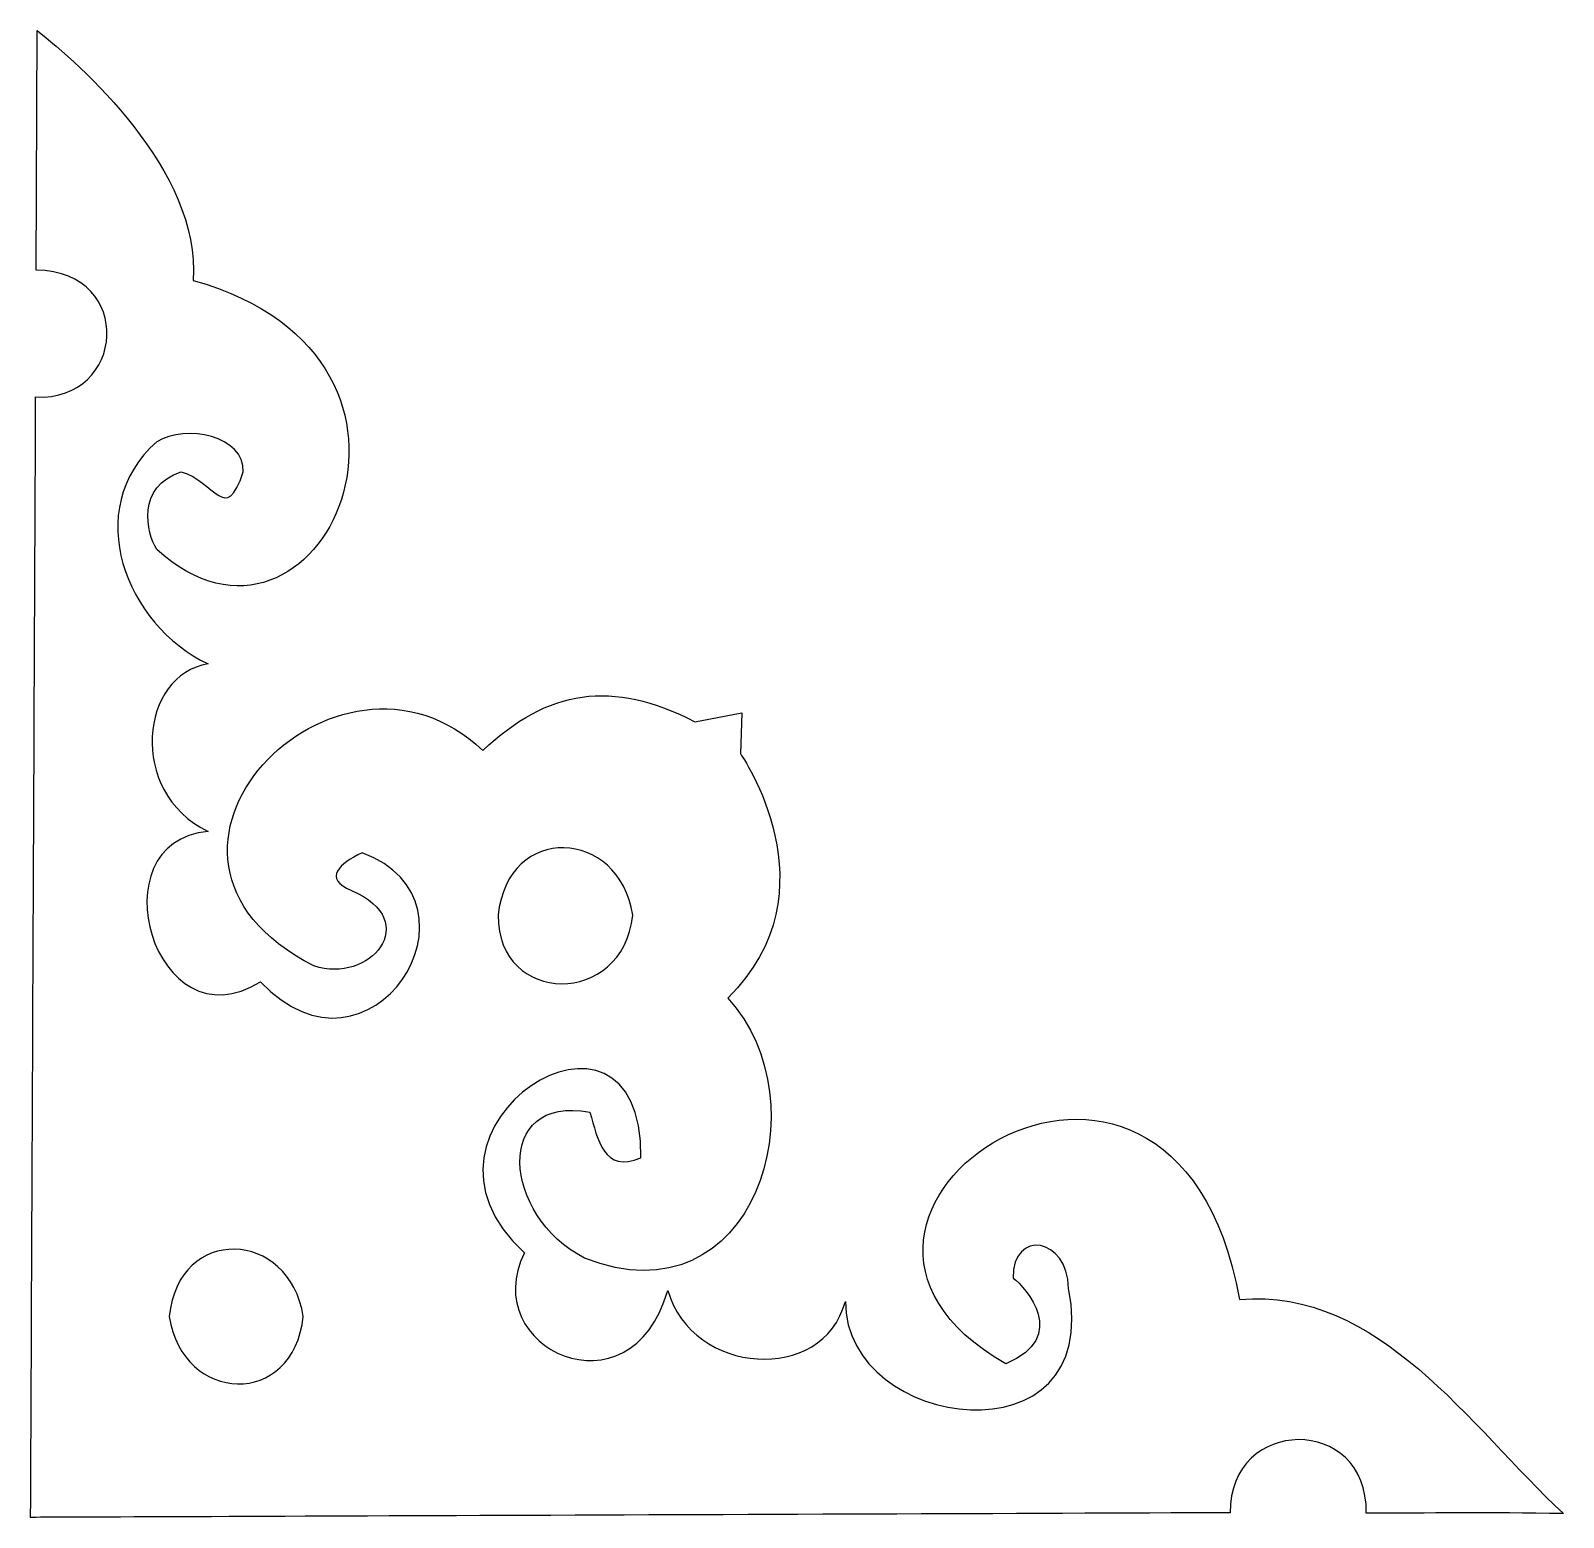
# Model space of a CAD drawing. Header units: centimetres. Extents: x -5.79 to 3.85, y 0.78 to 10.13.
import ezdxf

# ---------------------------------------------------------------- set-up
doc = ezdxf.new("R2010")
doc.units = ezdxf.units.CM
doc.header["$MEASUREMENT"] = 0
doc.layers.add('Layer 1', color=7, linetype='Continuous')

msp = doc.modelspace()

# ---------------------------------------------------------------- linework, layer by layer
at = {"layer": 'Layer 1', "color": 54}
for points, knots in [([(-5.74742, 10.12719), (-5.74742, 10.12719), (-5.75321, 8.62154), (-5.75321, 8.62154), (-5.75321, 8.62154), (-5.12853, 8.60833), (-5.19225, 7.79421), (-5.75734, 7.82283), (-5.75734, 7.82283), (-5.76777, 5.46135), (-5.77834, 3.12441), (-5.78876, 0.77582), (-5.78876, 0.77582), (-5.76305, 0.77582), (-0.79723, 0.79487), (1.75434, 0.80476), (1.75434, 0.80476), (1.74628, 1.40926), (2.61855, 1.42718), (2.60967, 0.80221), (2.60967, 0.80221), (2.99636, 0.80163), (3.37821, 0.80784), (3.84879, 0.79966), (3.84879, 0.79966), (3.26266, 1.34682), (2.68856, 2.22357), (1.81305, 2.14669), (1.81305, 2.14669), (1.39343, 4.45653), (-1.28645, 2.67009), (0.34296, 1.74155), (0.34296, 1.74155), (0.74565, 1.91059), (0.46725, 2.22401), (0.38926, 2.28064), (0.38926, 2.28064), (0.38451, 2.59054), (0.73443, 2.53749), (0.73735, 2.21615), (0.73735, 2.21615), (0.96412, 1.10788), (-0.66722, 1.31375), (-0.66577, 2.13429), (-0.66577, 2.13429), (-0.80566, 1.61017), (-1.62864, 1.66947), (-1.78281, 2.20292), (-1.78281, 2.20292), (-2.01454, 1.39164), (-2.98506, 1.83758), (-2.68322, 2.44021), (-2.68322, 2.44021), (-3.56568, 3.23096), (-1.93469, 4.25261), (-1.95148, 3.03635), (-1.95148, 3.03635), (-2.18659, 2.94015), (-2.22196, 3.1512), (-2.27229, 3.32409), (-2.27229, 3.32409), (-2.88254, 3.43929), (-2.82444, 2.67137), (-2.30536, 2.40632), (-2.30536, 2.40632), (-1.24095, 1.98447), (-0.80395, 3.38855), (-1.40495, 4.04177), (-1.40495, 4.04177), (-0.71993, 4.71863), (-1.32557, 5.57801), (-1.32557, 5.57801), (-1.32557, 5.57801), (-1.32557, 5.57801), (-1.3173, 5.8368), (-1.3173, 5.8368), (-1.3173, 5.8368), (-1.3173, 5.8368), (-1.61248, 5.78058), (-1.61248, 5.78058), (-1.61248, 5.78058), (-2.13526, 6.04807), (-2.53357, 5.98659), (-2.94532, 5.59951), (-2.94532, 5.59951), (-3.8616, 6.4738), (-5.36475, 4.93576), (-4.00779, 4.24434), (-4.00779, 4.24434), (-3.65933, 4.12721), (-3.31735, 4.52245), (-3.77132, 4.71894), (-3.77132, 4.71894), (-3.9517, 4.79503), (-3.84827, 4.88699), (-3.70517, 4.95624), (-3.70517, 4.95624), (-2.8666, 4.64692), (-3.65371, 3.41289), (-4.3443, 4.14512), (-4.3443, 4.14512), (-5.0108, 3.7268), (-5.38485, 5.0287), (-4.67255, 5.09018), (-4.67255, 5.09018), (-5.18723, 5.34036), (-5.09722, 6.08109), (-4.67255, 6.14355), (-4.67255, 6.14355), (-5.19129, 6.39002), (-5.47473, 7.11496), (-4.99584, 7.54171), (-4.99584, 7.54171), (-4.81183, 7.6551), (-4.44222, 7.57735), (-4.45179, 7.35154), (-4.45179, 7.35154), (-4.56187, 7.01538), (-4.631, 7.29615), (-4.84205, 7.35154), (-4.84205, 7.35154), (-5.12438, 7.26164), (-5.06161, 6.96688), (-4.99584, 6.86454), (-4.99584, 6.86454), (-3.98817, 5.94184), (-2.98433, 8.05986), (-4.76764, 8.55622), (-4.76764, 8.55622), (-4.7137, 9.24565), (-5.48821, 9.92376), (-5.74742, 10.12719)], [0, 0, 0, 0, 0.0294118, 0.0294118, 0.0294118, 0.0294118, 0.0588235, 0.0588235, 0.0588235, 0.0588235, 0.0882353, 0.0882353, 0.0882353, 0.0882353, 0.1176471, 0.1176471, 0.1176471, 0.1176471, 0.1470588, 0.1470588, 0.1470588, 0.1470588, 0.1764706, 0.1764706, 0.1764706, 0.1764706, 0.2058824, 0.2058824, 0.2058824, 0.2058824, 0.2352941, 0.2352941, 0.2352941, 0.2352941, 0.2647059, 0.2647059, 0.2647059, 0.2647059, 0.2941176, 0.2941176, 0.2941176, 0.2941176, 0.3235294, 0.3235294, 0.3235294, 0.3235294, 0.3529412, 0.3529412, 0.3529412, 0.3529412, 0.3823529, 0.3823529, 0.3823529, 0.3823529, 0.4117647, 0.4117647, 0.4117647, 0.4117647, 0.4411765, 0.4411765, 0.4411765, 0.4411765, 0.4705882, 0.4705882, 0.4705882, 0.4705882, 0.5, 0.5, 0.5, 0.5, 0.5294118, 0.5294118, 0.5294118, 0.5294118, 0.5588235, 0.5588235, 0.5588235, 0.5588235, 0.5882353, 0.5882353, 0.5882353, 0.5882353, 0.6176471, 0.6176471, 0.6176471, 0.6176471, 0.6470588, 0.6470588, 0.6470588, 0.6470588, 0.6764706, 0.6764706, 0.6764706, 0.6764706, 0.7058824, 0.7058824, 0.7058824, 0.7058824, 0.7352941, 0.7352941, 0.7352941, 0.7352941, 0.7647059, 0.7647059, 0.7647059, 0.7647059, 0.7941176, 0.7941176, 0.7941176, 0.7941176, 0.8235294, 0.8235294, 0.8235294, 0.8235294, 0.8529412, 0.8529412, 0.8529412, 0.8529412, 0.8823529, 0.8823529, 0.8823529, 0.8823529, 0.9117647, 0.9117647, 0.9117647, 0.9117647, 0.9411765, 0.9411765, 0.9411765, 0.9411765, 1, 1, 1, 1]), ([(-2.43517, 4.98766), (-2.24168, 4.98388), (-2.04559, 4.83857), (-2.00274, 4.5635), (-2.00274, 4.5635), (-2.06311, 3.98317), (-2.85366, 3.99465), (-2.84941, 4.5635), (-2.84941, 4.5635), (-2.81922, 4.85366), (-2.62866, 4.99143), (-2.43517, 4.98766)], [0, 0, 0, 0, 0.25, 0.25, 0.25, 0.25, 0.5, 0.5, 0.5, 0.5, 1, 1, 1, 1]), ([(-4.50636, 2.46254), (-4.31357, 2.45849), (-4.11751, 2.31364), (-4.07476, 2.03921), (-4.07476, 2.03921), (-4.13547, 1.46013), (-4.83315, 1.48804), (-4.91729, 2.03921), (-4.91729, 2.03921), (-4.8884, 2.32985), (-4.69916, 2.46659), (-4.50636, 2.46254)], [0, 0, 0, 0, 0.25, 0.25, 0.25, 0.25, 0.5, 0.5, 0.5, 0.5, 1, 1, 1, 1])]:
    msp.add_open_spline(points, degree=3, knots=knots, dxfattribs=at)

doc.saveas('drawing.dxf')
